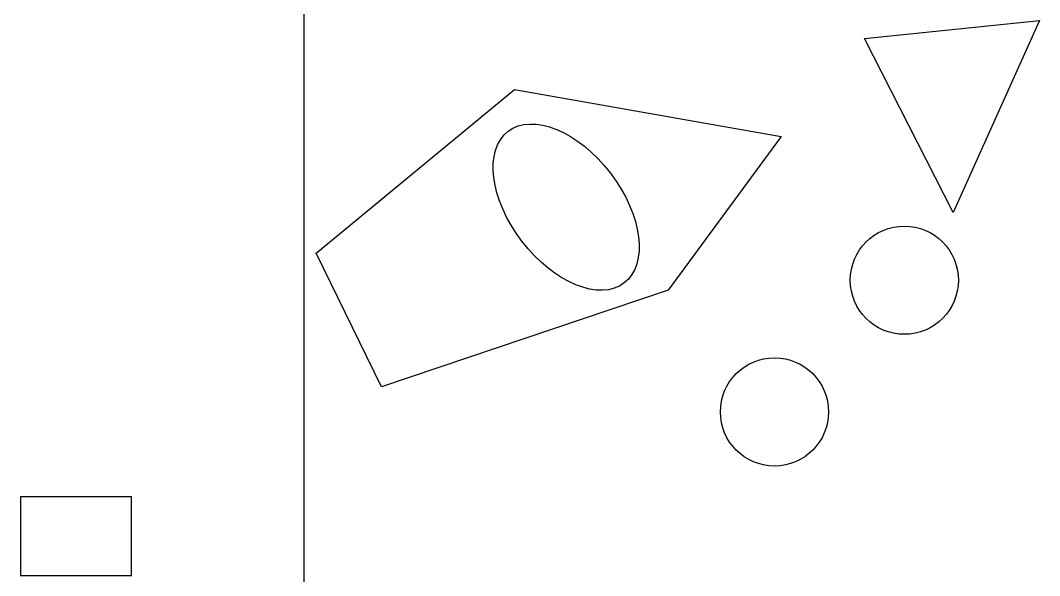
# Model space of a CAD drawing. Header units: millimetres. Extents: x 420 to 4275, y 297 to 2395.
import ezdxf

# ---------------------------------------------------------------- set-up
doc = ezdxf.new("R2010")
doc.units = ezdxf.units.MM

msp = doc.modelspace()

# ---------------------------------------------------------------- linework, layer by layer
for p, q in [((3613.3, 2326.6), (4275, 2394.7)), ((4275, 2394.7), (3947.6, 1668.7)), ((3947.6, 1668.7), (3613.3, 2326.6)), ((1538.6, 1515.6), (2288.4, 2133.8)), ((2288.4, 2133.8), (3297.6, 1955.8)), ((3297.6, 1955.8), (2869.5, 1375.1)), ((1785.4, 1009.8), (1538.6, 1515.6)), ((2869.5, 1375.1), (1785.4, 1009.8))]:
    msp.add_line(p, q)
msp.add_xline((1491.7, 1980.8), (0, -1))
msp.add_lwpolyline([(420, 297), (840, 297), (840, 594), (420, 594)], close=True)
for centre in [(3763.4, 1413.1), (3272.2, 915.5)]:
    msp.add_circle(centre, 204.5)
msp.add_ellipse((2484.3, 1689.2), major_axis=(-219.5, 286.6), ratio=0.584993)

doc.saveas('drawing.dxf')
